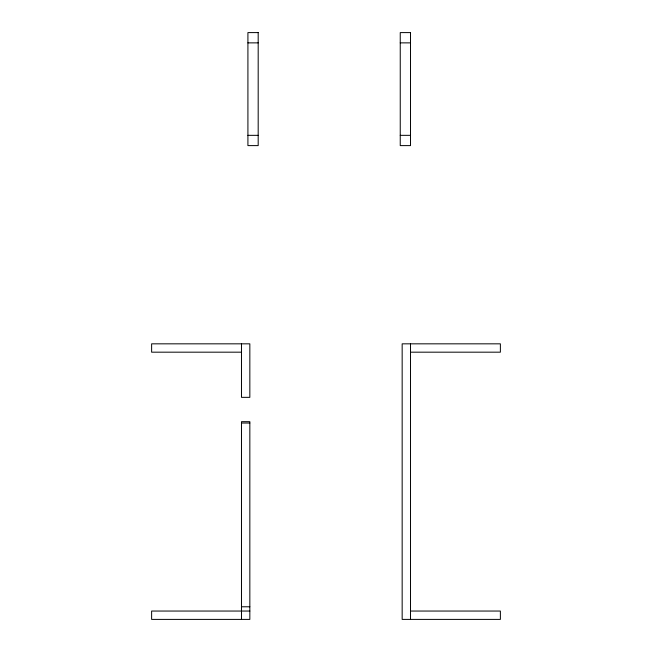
<?xml version="1.0" encoding="UTF-8"?>
<svg xmlns="http://www.w3.org/2000/svg" width="652" height="652" viewBox="0 0 652 652"><rect width="100%" height="100%" fill="white"/><g stroke="black" fill="none" stroke-linecap="round" stroke-linejoin="round"><path stroke-width="0.98" d="M247.915 42.869L258.184 42.869M400.246 42.869L410.515 42.869M247.915 135.339L258.184 135.339M400.246 135.339L410.515 135.339M241.484 352.178L151.623 352.178L151.623 343.832L249.838 343.832L249.838 397.345L241.484 397.345L241.484 343.832M410.515 352.178L500.377 352.178L500.377 343.832L402.162 343.832L402.162 619.4L500.377 619.4L500.377 611.046L410.515 611.046M241.484 423.034L249.838 423.034M241.484 606.784L249.838 606.784M249.838 611.046L151.623 611.046L151.623 619.4L249.838 619.4L249.838 421.681L241.484 421.681L241.484 619.4M410.515 343.832L410.515 619.4M258.184 32.6L247.915 32.6L247.915 145.608L258.184 145.608L258.184 32.6M410.515 32.6L400.246 32.6L400.246 145.608L410.515 145.608L410.515 32.6"/></g></svg>
